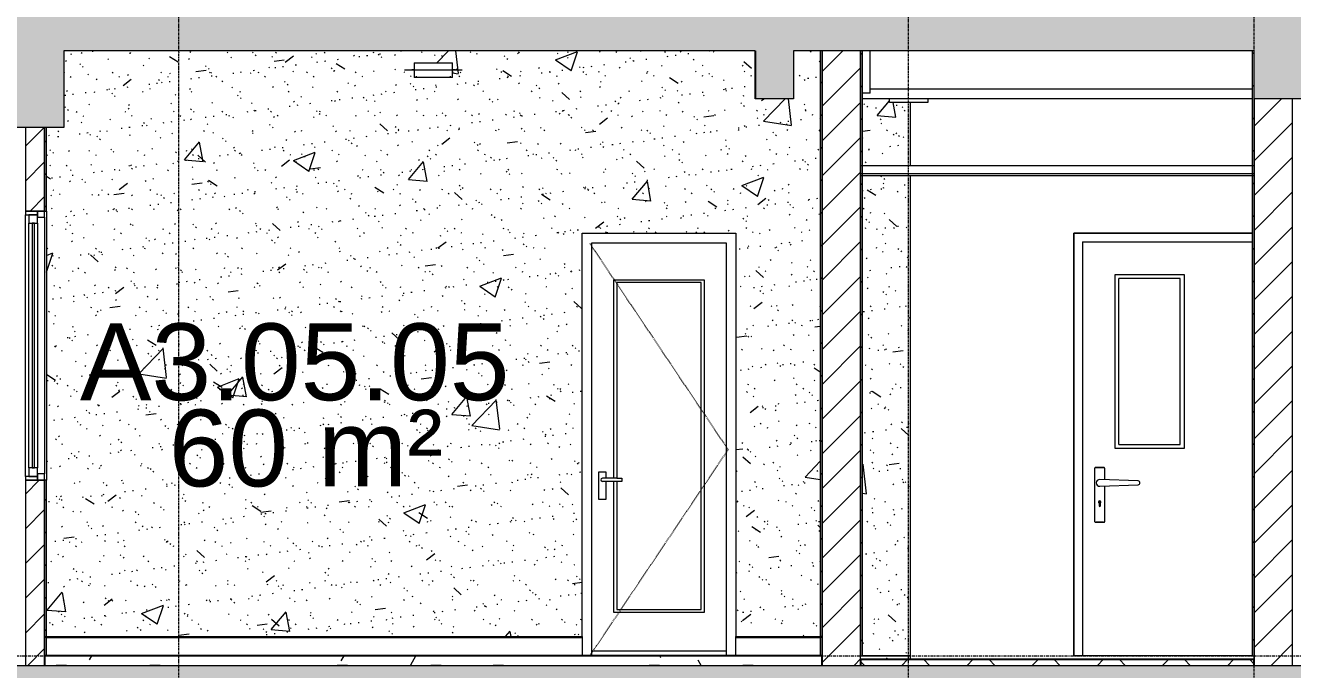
# Model space of a CAD drawing. Header units: millimetres. Extents: x 25061 to 259291, y -8723 to 35400.
# Drawn here: x 158410 to 165010, y 15728 to 19082 of the extents above; entities that cross this region are included whole.
import ezdxf

# ---------------------------------------------------------------- set-up
doc = ezdxf.new("R2010")
doc.units = ezdxf.units.MM
for name, pattern in [('Centre', [31.75, 6.35, -4.7625, 15.875, -4.7625]), ('Dash', [6.35, 3.175, -3.175]), ('Grid Line', [22.225, 12.7, -3.175, 3.175, -3.175])]:
    doc.linetypes.add(name, pattern=pattern)
for name, color, linetype, lineweight in [('0-2', 50, 'Continuous', 5), ('A-AREA-IDEN', 2, 'Continuous', 9), ('A-CLNG', 13, 'Continuous', 9), ('A-CLNG-3', 13, 'Continuous', 18), ('A-DETL-GENF-2', 7, 'Continuous', 9), ('A-DETL-GENF-HDLN-1', 7, 'Dash', 9), ('A-DETL-THIN', 151, 'Continuous', 9), ('A-DOOR', 31, 'Continuous', 9), ('A-DOOR-1', 7, 'Continuous', 9), ('A-DOOR-FRAM', 31, 'Continuous', 9), ('A-FLOR-1', 10, 'Continuous', 25), ('A-FLOR-3', 192, 'Continuous', 25), ('A-FLOR-HRAL-1', 253, 'Continuous', 9), ('A-FLOR-LEVL-2', 51, 'Centre', 9), ('A-FLOR-PATT-3', 8, 'Continuous', 9), ('A-FLOR-PATT-4', 67, 'Continuous', 9), ('A-GLAZ', 151, 'Continuous', 9), ('A-GLAZ-3', 7, 'Continuous', 9), ('A-WALL', 113, 'Continuous', 9), ('A-WALL-1', 113, 'Continuous', 18), ('A-WALL-2', 250, 'Continuous', 18), ('A-WALL-3', 7, 'Continuous', 9), ('A-WALL-PATT-1', 7, 'Continuous', 9), ('A-WALL-PATT-2', 9, 'Continuous', 9), ('A-WALL-PATT-4', 111, 'Continuous', 9), ('E-LITE-EQPM', 33, 'Continuous', 9), ('E-LITE-EQPM-1', 7, 'Continuous', 9), ('I-WALL', 2, 'Continuous', 9), ('I-WALL-1', 250, 'Continuous', 18), ('I-WALL-2', 7, 'Continuous', 9), ('I-WALL-3', 2, 'Continuous', 18), ('S-BEAM-2', 10, 'Continuous', 25), ('S-BEAM-3', 7, 'Continuous', 9), ('S-GRID-1', 1, 'Grid Line', 9)]:
    doc.layers.add(name, color=color, linetype=linetype, lineweight=lineweight)
doc.styles.add('Arial', font='arial.ttf', dxfattribs={"height": 400})
pattern_1 = [(45, (-80880.3, 14125), (-84.8528, 84.8528), [])]
pattern_2 = [(45, (200382.47, 14125), (-90.50967, 90.50967), [])]
pattern_3 = [(50, (200382.5, 14125), (1165.978, -102.01), [121.92, -1341.12]), (355, (200382.5, 14125), (-225.554, 1222.763), [97.536, -1072.896]), (100.451, (200479.6, 14116.5), (940.433, 1120.746), [103.616, -1139.776]), (46.184, (200382.5, 14450.1), (1734.906, -269.074), [182.88, -2011.68]), (96.636, (200527, 14427.7), (1519.38, 1583.536), [155.424, -1709.665]), (351.184, (200382.5, 14450.1), (1519.39, 1583.52), [146.304, -1609.344]), (21, (200545, 14368.8), (970.332, -654.498), [121.92, -1341.12]), (326, (200545, 14368.8), (395.533, 1178.804), [97.536, -1072.896]), (71.451, (200625.9, 14314.3), (1365.87, 524.296), [103.616, -1139.776]), (37.5, (200382.47, 14125), (19.767, 541.1527), [53.645, -1006.246, 53.645, -1035.507, -1076.96]), (37.5, (200382.47, 14125), (19.767, 541.1527), [-2149.043, 53.645, -1023.315]), (7.5, (200382.5, 14125), (427.646, 641.156), [53.645, -567.334, 53.645, -981.862, -410.464]), (7.5, (200382.5, 14125), (427.646, 641.156), [-1656.486, 53.645, -356.819]), (327.5, (200019.96, 14125), (867.782, -36.665), [53.645, -352.755, 53.645, -1214.323, -1682.496]), (327.5, (200019.96, 14125), (867.782, -36.665), [-1674.368, 53.645, -1628.85]), (317.5, (199857.4, 14125), (948.028, 162.731), [53.645, -474.675, 53.645, -788.416, -1194.816]), (317.5, (199857.4, 14125), (948.028, 162.731), [-1370.38, 53.645, -1141.17])]
pattern_4 = [(37.5, (200382.47, 14125), (-5.1206, 156.61216), [5.364, -118.181, 5.364, -132.812, -132.08]), (37.5, (200382.47, 14125), (-5.1206, 156.61216), [-261.722, 5.364, -126.716]), (7.5, (200382.47, 14125), (143.847, 229.3842), [5.364, -61.285, 5.364, -105.989, -42.672]), (7.5, (200382.47, 14125), (143.847, 229.3842), [-178.003, 5.364, -37.308]), (327.5, (200282.5, 14125), (253.1176, 0.4601), [5.364, -35.276, 5.364, -140.94, -191.008]), (327.5, (200282.5, 14125), (253.1176, 0.4601), [-186.944, 5.364, -185.644]), (317.5, (200282.5, 14125), (244.3381, 71.3376), [5.364, -14.956, 5.364, -90.546, -109.728]), (317.5, (200282.5, 14125), (244.3381, 71.3376), [-116.23, 5.364, -104.364])]
pattern_5 = [(45, (200382.47, 14125), (-84.8528, 84.8528), [])]

# ---------------------------------------------------------------- blocks, each defined once
blk = doc.blocks.new('NCV_TKTC_KET CAU_rvt-2-TKCS_MẶT CẮT 2')
at = {"layer": 'S-BEAM-2'}
blk.add_line((-119052.6, 18950), (-119052.6, 18700), dxfattribs=at)
at = {"layer": 'S-BEAM-3'}
for p, q in [((-118452.4, 18730), (-118452.4, 18950)), ((-116462.6, 18750), (-118452.4, 18750)), ((-118452.4, 18730), (-118492.5, 18730)), ((-116462.6, 18700), (-118492.5, 18700)), ((-118352.6, 18680), (-118352.6, 18700)), ((-118152.6, 18680), (-118352.6, 18680)), ((-118152.6, 18700), (-118152.6, 18680))]:
    blk.add_line(p, q, dxfattribs=at)
blk = doc.blocks.new('Railing - Railing-915971-TKCS_MẶT CẮT 2')
at = {"layer": 'A-FLOR-HRAL-1'}
for p, q in [((-122742.564287, 5695), (-119952.564287, 5695)), ((-119952.564287, 5695), (-119952.564287, 5600))]:
    blk.add_line(p, q, dxfattribs=at)
blk = doc.blocks.new('Railing - Railing-915972-TKCS_MẶT CẮT 2')
at = {"layer": 'A-FLOR-HRAL-1'}
for p, q in [((-122742.564287, 5695), (-122752.564287, 5695)), ((-122752.564287, 5695), (-122752.564287, 5600)), ((-122742.564287, 5600), (-122742.564287, 5695)), ((-119152.564287, 5600), (-119152.564287, 5695)), ((-119152.564287, 5695), (-118712.564287, 5695)), ((-118702.564287, 5695), (-118712.564287, 5695)), ((-118712.564287, 5695), (-118712.564287, 5600)), ((-118702.564287, 5600), (-118702.564287, 5695)), ((-122752.564287, 5600), (-122742.564287, 5600)), ((-118712.564287, 5600), (-118702.564287, 5600))]:
    blk.add_line(p, q, dxfattribs=at)
blk = doc.blocks.new('DOOR_CW_01 CANH MO-PANEL KINH - DIG_02-800x2200-CỬA NHÔM KÍNH-401063-TKCS_MẶT CẮT 2')
at = {"layer": 'A-DETL-GENF-HDLN-1'}
for p, q in [((-44792.6, 6673.5), (-45512.6, 7747)), ((-45512.6, 5600), (-44792.6, 6673.5))]:
    blk.add_line(p, q, dxfattribs=at)
at = {"layer": 'A-DOOR-1'}
for p, q in [((-45502.6, 5600), (-45502.6, 7750)), ((-45502.6, 7750), (-44802.6, 7750)), ((-44802.6, 7750), (-44802.6, 5600)), ((-45387.6, 6524.5), (-45387.6, 7558)), ((-45387.6, 7558), (-44917.6, 7558)), ((-44932.6, 7543), (-45372.6, 7543)), ((-45372.6, 7543), (-45372.6, 6524.5)), ((-44932.6, 5841), (-44932.6, 7543)), ((-44917.6, 7558), (-44917.6, 5826)), ((-45427.8, 6556), (-45467.3, 6556)), ((-45467.3, 6556), (-45467.3, 6416)), ((-45427.8, 6524.5), (-45427.8, 6556)), ((-45372.6, 6524.5), (-45447.6, 6524.5)), ((-45372.6, 6507.5), (-45447.6, 6507.5)), ((-45427.8, 6416), (-45427.8, 6507.5)), ((-45387.6, 5826), (-45387.6, 6507.5)), ((-45372.6, 6524.5), (-45346.8, 6524.5)), ((-45372.6, 6507.5), (-45372.6, 5841)), ((-45346.8, 6507.5), (-45372.6, 6507.5)), ((-45346.8, 6524.5), (-45346.8, 6507.5)), ((-45467.3, 6416), (-45427.8, 6416)), ((-44917.6, 5826), (-45387.6, 5826)), ((-45372.6, 5841), (-44932.6, 5841)), ((-45552.6, 5700), (-45552.6, 5695)), ((-44752.6, 5695), (-44752.6, 5700)), ((-45502.6, 5626), (-44802.6, 5626))]:
    blk.add_line(p, q, dxfattribs=at)
for start, end in [(90, 180), (180, 270)]:
    blk.add_arc((-45447.6, 6516), 8.5, start, end, dxfattribs=at)
blk = doc.blocks.new('M_Fixed - 900 x 1400-V157-TKCS_MẶT CẮT 2')
at = {"layer": 'A-GLAZ-3'}
for p, q in [((-122852.564287, 7915), (-122852.564287, 7896)), ((-122789.564287, 7915), (-122852.564287, 7915)), ((-122852.564287, 7896), (-122789.564287, 7896)), ((-122852.564287, 6534), (-122852.564287, 7896)), ((-122833.564287, 7896), (-122833.564287, 7852)), ((-122789.564287, 7896), (-122833.564287, 7896)), ((-122789.564287, 7896), (-122789.564287, 7915)), ((-122789.564287, 7915), (-122789.564287, 7883)), ((-122752.564287, 7915), (-122789.564287, 7915)), ((-122789.564287, 7852), (-122789.564287, 7896)), ((-122789.564287, 7883), (-122752.564287, 7883)), ((-122752.564287, 7883), (-122752.564287, 7915)), ((-122752.564287, 7883), (-122752.564287, 6547)), ((-122833.564287, 7852), (-122789.564287, 7852)), ((-122833.564287, 6578), (-122833.564287, 7852)), ((-122817.564287, 7852), (-122817.564287, 6578)), ((-122805.564287, 7852), (-122817.564287, 7852)), ((-122805.564287, 6578), (-122805.564287, 7852)), ((-122789.564287, 7852), (-122789.564287, 6578)), ((-122833.564287, 6578), (-122833.564287, 6534)), ((-122789.564287, 6578), (-122833.564287, 6578)), ((-122817.564287, 6578), (-122805.564287, 6578)), ((-122789.564287, 6534), (-122789.564287, 6578)), ((-122789.564287, 6547), (-122789.564287, 6515)), ((-122752.564287, 6547), (-122789.564287, 6547)), ((-122752.564287, 6515), (-122752.564287, 6547)), ((-122852.564287, 6534), (-122852.564287, 6515)), ((-122789.564287, 6534), (-122852.564287, 6534)), ((-122852.564287, 6515), (-122789.564287, 6515)), ((-122833.564287, 6534), (-122789.564287, 6534)), ((-122789.564287, 6515), (-122789.564287, 6534)), ((-122789.564287, 6515), (-122752.564287, 6515))]:
    blk.add_line(p, q, dxfattribs=at)
blk = doc.blocks.new('LIC_08-ĐÈN LED TRÒN GẮN NỔI - LIC_08 - ĐÈN LED TRÒN GẮN NỔI_ P_18W_ ÁNH SÁNG TRẮNG 6000K-511864-TKCS_MẶT CẮT 2')
at = {"layer": 'E-LITE-EQPM-1'}
for p, q in [((-47003, 8650), (-46953, 8650)), ((-46955.9, 8650), (-46964.6, 8650)), ((-46964.6, 8650), (-46738, 8650)), ((-46953, 8687), (-46953, 8610)), ((-46953, 8687), (-46853, 8687)), ((-46853, 8687), (-46753, 8687)), ((-46753, 8610), (-46753, 8687)), ((-46753, 8650), (-46703, 8650)), ((-46738, 8650), (-46751.2, 8650)), ((-46853, 8610), (-46953, 8610)), ((-46943, 8618), (-46943, 8615)), ((-46753, 8610), (-46853, 8610)), ((-46763, 8615), (-46763, 8618))]:
    blk.add_line(p, q, dxfattribs=at)
blk = doc.blocks.new('NCV_TKTC_TANG 5_rvt-2-TKCS_MẶT CẮT 2')
at = {"layer": 'A-FLOR-PATT-4'}
h = blk.add_hatch(dxfattribs=at)
h.set_pattern_fill('FP_36', color=256, style=0, pattern_type=2)
h.set_pattern_definition([(0, (-80880.3, 14125), (650.24, 162.56), [53.645, -434.035, 53.645, -3034.995]), (0, (-80880.3, 14125), (650.24, 162.56), [-541.325, -434.035, 53.645, -921.715, -1625.6]), (0, (-80880.3, 14125), (650.24, 162.56), [-1950.72, 53.645, -434.035, 53.645, -1084.275]), (0, (-80880.3, 14125), (650.24, 162.56), [-2492.045, -271.475, 53.645, -759.155]), (120, (-80636.46, 14206.28), (-465.9011, 481.84436), [53.645, -434.035, 53.645, -3034.995]), (120, (-80636.46, 14206.28), (-465.9011, 481.84436), [-541.325, -434.035, 53.645, -921.715, -1625.6]), (120, (-80636.46, 14206.28), (-465.9011, 481.84436), [-1950.72, 53.645, -434.035, 53.645, -1084.275]), (120, (-80636.46, 14206.28), (-465.9011, 481.84436), [-2492.045, -271.475, 53.645, -759.155]), (240, (-80555.18, 14531.4), (-184.3389, -644.40436), [53.645, -434.035, 53.645, -3034.995]), (240, (-80555.18, 14531.4), (-184.3389, -644.40436), [-541.325, -434.035, 53.645, -921.715, -1625.6]), (240, (-80555.18, 14531.4), (-184.3389, -644.40436), [-1950.72, 53.645, -434.035, 53.645, -1084.275]), (240, (-80555.18, 14531.4), (-184.3389, -644.40436), [-2492.045, -271.475, 53.645, -759.155])])
h.paths.add_polyline_path([(-121238.4, 15750), (-118702.6, 15750), (-118702.6, 15800), (-122752.6, 15800), (-122752.6, 15750), (-122033.6, 15750)])
at = {"layer": 'A-WALL-PATT-1'}
h = blk.add_hatch(dxfattribs=at)
h.set_pattern_fill('FP_39', color=256, style=0, pattern_type=2)
h.set_pattern_definition(pattern_1)
h.paths.add_polyline_path([(-118702.6, 15900), (-118702.6, 18950), (-118712.6, 18950), (-118712.6, 15900)])
h = blk.add_hatch(dxfattribs=at)
h.set_pattern_fill('FP_39', color=256, style=0, pattern_type=2)
h.set_pattern_definition(pattern_1)
h.paths.add_polyline_path([(-122742.6, 15900), (-122742.6, 16715), (-122752.6, 16715), (-122752.6, 15900)])
h.paths.add_polyline_path([(-122742.6, 18115), (-122742.6, 18550), (-122752.6, 18550), (-122752.6, 18115)])
at = {"layer": 'A-WALL-PATT-2'}
h = blk.add_hatch(dxfattribs=at)
h.set_pattern_fill('FP_37', color=256, style=0, pattern_type=2)
h.set_pattern_definition([(50, (-80880.3, 14125), (1165.978, -102.01), [121.92, -1341.12]), (355, (-80880.3, 14125), (-225.554, 1222.763), [97.536, -1072.896]), (100.451, (-80783.1, 14116.5), (940.433, 1120.746), [103.616, -1139.776]), (46.184, (-80880.3, 14450.1), (1734.906, -269.074), [182.88, -2011.68]), (96.636, (-80735.7, 14427.7), (1519.38, 1583.536), [155.424, -1709.665]), (351.184, (-80880.3, 14450.1), (1519.39, 1583.52), [146.304, -1609.344]), (21, (-80717.7, 14368.8), (970.332, -654.498), [121.92, -1341.12]), (326, (-80717.7, 14368.8), (395.533, 1178.804), [97.536, -1072.896]), (71.451, (-80636.9, 14314.3), (1365.87, 524.296), [103.616, -1139.776]), (37.5, (-80880.3, 14125), (19.767, 541.1527), [53.645, -1006.246, 53.645, -1035.507, -1076.96]), (37.5, (-80880.3, 14125), (19.767, 541.1527), [-2149.043, 53.645, -1023.315]), (7.5, (-80880.3, 14125), (427.646, 641.156), [53.645, -567.334, 53.645, -981.862, -410.464]), (7.5, (-80880.3, 14125), (427.646, 641.156), [-1656.486, 53.645, -356.819]), (327.5, (-81242.8, 14125), (867.782, -36.665), [53.645, -352.755, 53.645, -1214.323, -1682.496]), (327.5, (-81242.8, 14125), (867.782, -36.665), [-1674.368, 53.645, -1628.85]), (317.5, (-81405.4, 14125), (948.028, 162.731), [53.645, -474.675, 53.645, -788.416, -1194.816]), (317.5, (-81405.4, 14125), (948.028, 162.731), [-1370.38, 53.645, -1141.17])])
h.paths.add_polyline_path([(-122742.6, 15900), (-119952.6, 15900), (-119952.6, 18000), (-119152.6, 18000), (-119152.6, 15900), (-118712.6, 15900), (-118712.6, 18950), (-118852.6, 18950), (-118852.8, 18700), (-119052.6, 18700), (-119052.6, 18950), (-122652.5, 18948.4), (-122652.5, 18550), (-122742.6, 18550), (-122742.6, 16036.4)])
h.paths.add_polyline_path([(-120682.9, 18810), (-120827.9, 18810), (-120827.9, 18887), (-120627.9, 18887), (-120627.9, 18810), (-120677.9, 18810)])
h = blk.add_hatch(dxfattribs=at)
h.set_pattern_fill('FP_38', color=256, style=0, pattern_type=2)
h.set_pattern_definition([(37.5, (-80880.3, 14125), (-5.1206, 156.61216), [5.364, -118.181, 5.364, -132.812, -132.08]), (37.5, (-80880.3, 14125), (-5.1206, 156.61216), [-261.722, 5.364, -126.716]), (7.5, (-80880.3, 14125), (143.847, 229.3842), [5.364, -61.285, 5.364, -105.989, -42.672]), (7.5, (-80880.3, 14125), (143.847, 229.3842), [-178.003, 5.364, -37.308]), (327.5, (-80980.28, 14125), (253.11758, 0.46008), [5.364, -35.276, 5.364, -140.94, -191.008]), (327.5, (-80980.28, 14125), (253.11758, 0.46008), [-186.944, 5.364, -185.644]), (317.5, (-80980.28, 14125), (244.3381, 71.3376), [5.364, -14.956, 5.364, -90.546, -109.728]), (317.5, (-80980.28, 14125), (244.3381, 71.3376), [-116.23, 5.364, -104.364])])
h.paths.add_polyline_path([(-122742.6, 15900), (-119952.6, 15900), (-119952.6, 18000), (-119152.6, 18000), (-119152.6, 15900), (-118712.6, 15900), (-118712.6, 18950), (-118852.6, 18950), (-118852.8, 18700), (-119052.6, 18700), (-119052.6, 18950), (-122652.5, 18948.4), (-122652.5, 18550), (-122742.6, 18550), (-122742.6, 16036.4)])
h.paths.add_polyline_path([(-120682.9, 18810), (-120827.9, 18810), (-120827.9, 18887), (-120627.9, 18887), (-120627.9, 18810), (-120677.9, 18810)])
h = blk.add_hatch(dxfattribs=at)
h.set_pattern_fill('FP_34', color=256, style=0, pattern_type=2)
h.set_pattern_definition([(45, (-80880.3, 14125), (-90.50967, 90.50967), [])])
h.paths.add_polyline_path([(-122852.6, 15750), (-122752.6, 15750), (-122752.6, 16715), (-122852.6, 16715), (-122852.6, 15850)])
h.paths.add_polyline_path([(-122852.6, 18115), (-122752.6, 18115), (-122752.6, 18550), (-122852.6, 18550), (-122852.6, 18504)])
at = {"layer": 'A-FLOR-1'}
for p, q in [((-118702.6, 15800), (-122752.6, 15800)), ((-122752.6, 15800), (-122752.6, 15750)), ((-118702.6, 15750), (-118702.6, 15800))]:
    blk.add_line(p, q, dxfattribs=at)
at = {"layer": 'A-WALL-2'}
for p, q in [((-122852.6, 18115), (-122752.6, 18115)), ((-122752.6, 16715), (-122852.6, 16715)), ((-122852.6, 15850), (-122852.6, 15750)), ((-122752.6, 15750), (-122752.6, 15900))]:
    blk.add_line(p, q, dxfattribs=at)
at = {"layer": 'A-WALL-3'}
for p, q in [((-122852.6, 18550), (-122852.6, 18115)), ((-122752.6, 18550), (-122752.6, 18115)), ((-122752.6, 18115), (-122752.6, 18550)), ((-122852.6, 16715), (-122852.6, 15850)), ((-122752.6, 16715), (-122752.6, 15900)), ((-122752.6, 15900), (-122752.6, 16715))]:
    blk.add_line(p, q, dxfattribs=at)
at = {"layer": 'I-WALL-1'}
for p, q in [((-118712.6, 18950), (-118712.6, 15900)), ((-118702.6, 15900), (-118702.6, 18950)), ((-122742.6, 18115), (-122742.6, 18550)), ((-122752.6, 18115), (-122742.6, 18115)), ((-122742.6, 16715), (-122752.6, 16715)), ((-122742.6, 15900), (-122742.6, 16715)), ((-122752.6, 15900), (-122742.6, 15900)), ((-118712.6, 15900), (-118702.6, 15900))]:
    blk.add_line(p, q, dxfattribs=at)
at = {"layer": 'I-WALL-2'}
for p, q in [((-122742.6, 18115), (-122742.6, 16715)), ((-119952.6, 15900), (-119952.6, 18000)), ((-119952.6, 18000), (-119152.6, 18000)), ((-119152.6, 18000), (-119152.6, 15900)), ((-122742.6, 15900), (-119952.6, 15900)), ((-119152.6, 15900), (-118712.6, 15900))]:
    blk.add_line(p, q, dxfattribs=at)
at = {"layer": ''}
for name in ['Railing - Railing-915972-TKCS_MẶT CẮT 2', 'Railing - Railing-915971-TKCS_MẶT CẮT 2']:
    blk.add_blockref(name, (0, 10200), dxfattribs=at)
at = {"layer": 'A-DOOR'}
blk.add_blockref('DOOR_CW_01 CANH MO-PANEL KINH - DIG_02-800x2200-CỬA NHÔM KÍNH-401063-TKCS_MẶT CẮT 2', (-74400, 10200), dxfattribs=at)
at = {"layer": 'A-GLAZ'}
blk.add_blockref('M_Fixed - 900 x 1400-V157-TKCS_MẶT CẮT 2', (0, 10200), dxfattribs=at)
at = {"layer": 'E-LITE-EQPM'}
blk.add_blockref('LIC_08-ĐÈN LED TRÒN GẮN NỔI - LIC_08 - ĐÈN LED TRÒN GẮN NỔI_ P_18W_ ÁNH SÁNG TRẮNG 6000K-511864-TKCS_MẶT CẮT 2', (-73874.9, 10200), dxfattribs=at)
blk = doc.blocks.new('FD_04 - FD_04-900x2200mm-V377-TKCS_MẶT CẮT 2')
at = {"layer": 'A-DOOR'}
for p, q in [((-117177.6, 17785), (-116817.6, 17785)), ((-117177.6, 16880), (-117177.6, 17785)), ((-116837.6, 17765), (-117157.6, 17765)), ((-117157.6, 16900), (-117157.6, 17765)), ((-116837.6, 16900), (-116837.6, 17765)), ((-116817.6, 17785), (-116817.6, 16880)), ((-117157.6, 16900), (-116837.6, 16900)), ((-116817.6, 16880), (-117177.6, 16880)), ((-117285.1, 16772.5), (-117285.1, 16502.5)), ((-117237.6, 16780), (-117277.6, 16780)), ((-117277.6, 16780), (-117237.6, 16780)), ((-117230.1, 16716.5), (-117230.1, 16772.5)), ((-117057.2, 16710), (-117257.6, 16717.5)), ((-117257.6, 16682.5), (-117057.2, 16690)), ((-117230.1, 16502.5), (-117230.1, 16683.5)), ((-117261.1, 16595.1), (-117261.1, 16581.2)), ((-117258.3, 16597), (-117258.3, 16603)), ((-117256.9, 16603), (-117256.9, 16597)), ((-117254.1, 16581.2), (-117254.1, 16595.1)), ((-117277.6, 16495), (-117237.6, 16495)), ((-117237.6, 16495), (-117277.6, 16495))]:
    blk.add_line(p, q, dxfattribs=at)
at = {"layer": 'A-DOOR', "flags": 128}
for points in [[(-117277.6, 16780), (-117277.9, 16780), (-117278.2, 16780), (-117278.5, 16779.9), (-117278.8, 16779.9), (-117279.1, 16779.9), (-117279.3, 16779.8), (-117279.6, 16779.7), (-117279.9, 16779.6), (-117280.2, 16779.5), (-117280.5, 16779.4), (-117280.8, 16779.3), (-117281, 16779.2), (-117281.3, 16779), (-117281.5, 16778.9), (-117281.8, 16778.7), (-117282, 16778.5), (-117282.3, 16778.3), (-117282.5, 16778.1), (-117282.7, 16777.9), (-117282.9, 16777.7), (-117283.1, 16777.5), (-117283.3, 16777.3), (-117283.5, 16777), (-117283.7, 16776.8), (-117283.9, 16776.6), (-117284, 16776.3), (-117284.2, 16776), (-117284.3, 16775.8), (-117284.4, 16775.5), (-117284.6, 16775.2), (-117284.7, 16774.9), (-117284.7, 16774.7), (-117284.8, 16774.4), (-117284.9, 16774.1), (-117285, 16773.8), (-117285, 16773.5), (-117285, 16773.2), (-117285.1, 16772.9), (-117285.1, 16772.6), (-117285.1, 16772.5)], [(-117230.1, 16772.5), (-117230.1, 16772.8), (-117230.1, 16773.1), (-117230.1, 16773.4), (-117230.2, 16773.7), (-117230.2, 16774), (-117230.3, 16774.3), (-117230.4, 16774.6), (-117230.4, 16774.9), (-117230.5, 16775.1), (-117230.7, 16775.4), (-117230.8, 16775.7), (-117230.9, 16776), (-117231.1, 16776.2), (-117231.2, 16776.5), (-117231.4, 16776.7), (-117231.5, 16777), (-117231.7, 16777.2), (-117231.9, 16777.4), (-117232.1, 16777.7), (-117232.3, 16777.9), (-117232.6, 16778.1), (-117232.8, 16778.3), (-117233, 16778.5), (-117233.3, 16778.6), (-117233.5, 16778.8), (-117233.8, 16779), (-117234, 16779.1), (-117234.3, 16779.3), (-117234.6, 16779.4), (-117234.8, 16779.5), (-117235.1, 16779.6), (-117235.4, 16779.7), (-117235.7, 16779.8), (-117236, 16779.8), (-117236.3, 16779.9), (-117236.6, 16779.9), (-117236.9, 16780), (-117237.2, 16780), (-117237.5, 16780), (-117237.6, 16780)], [(-117285.1, 16502.5), (-117285.1, 16502.2), (-117285, 16501.9), (-117285, 16501.6), (-117285, 16501.3), (-117284.9, 16501), (-117284.8, 16500.7), (-117284.8, 16500.4), (-117284.7, 16500.1), (-117284.6, 16499.9), (-117284.5, 16499.6), (-117284.3, 16499.3), (-117284.2, 16499), (-117284.1, 16498.8), (-117283.9, 16498.5), (-117283.8, 16498.3), (-117283.6, 16498), (-117283.4, 16497.8), (-117283.2, 16497.6), (-117283, 16497.3), (-117282.8, 16497.1), (-117282.6, 16496.9), (-117282.3, 16496.7), (-117282.1, 16496.5), (-117281.9, 16496.4), (-117281.6, 16496.2), (-117281.4, 16496), (-117281.1, 16495.9), (-117280.8, 16495.7), (-117280.6, 16495.6), (-117280.3, 16495.5), (-117280, 16495.4), (-117279.7, 16495.3), (-117279.4, 16495.2), (-117279.1, 16495.2), (-117278.8, 16495.1), (-117278.5, 16495.1), (-117278.2, 16495), (-117277.9, 16495), (-117277.6, 16495), (-117277.6, 16495)], [(-117237.6, 16495), (-117237.3, 16495), (-117237, 16495), (-117236.7, 16495.1), (-117236.4, 16495.1), (-117236.1, 16495.1), (-117235.8, 16495.2), (-117235.5, 16495.3), (-117235.2, 16495.4), (-117234.9, 16495.5), (-117234.7, 16495.6), (-117234.4, 16495.7), (-117234.1, 16495.8), (-117233.8, 16496), (-117233.6, 16496.1), (-117233.3, 16496.3), (-117233.1, 16496.5), (-117232.9, 16496.7), (-117232.6, 16496.9), (-117232.4, 16497.1), (-117232.2, 16497.3), (-117232, 16497.5), (-117231.8, 16497.7), (-117231.6, 16498), (-117231.4, 16498.2), (-117231.3, 16498.5), (-117231.1, 16498.7), (-117231, 16499), (-117230.8, 16499.2), (-117230.7, 16499.5), (-117230.6, 16499.8), (-117230.5, 16500.1), (-117230.4, 16500.4), (-117230.3, 16500.7), (-117230.2, 16500.9), (-117230.2, 16501.2), (-117230.1, 16501.5), (-117230.1, 16501.8), (-117230.1, 16502.1), (-117230.1, 16502.4), (-117230.1, 16502.5)]]:
    blk.add_lwpolyline(points, dxfattribs=at)
at = {"layer": 'A-DOOR'}
for centre, radius, start, end in [((-117277.6, 16772.5), 7.5, 150, 180), ((-117277.6, 16772.5), 7.5, 90, 120), ((-117237.6, 16772.5), 7.5, 60, 90), ((-117237.6, 16772.5), 7.5, 0, 30), ((-117257.6, 16700), 17.5, 90, 180), ((-117257.6, 16700), 17.5, 180, 270), ((-117057.6, 16700), 10, 0, 87.85442), ((-117057.6, 16700), 10, 272.14558, 0), ((-117257.6, 16600), 6, 305.68533, 234.31467), ((-117257.6, 16581.2), 3.5, 180, 0), ((-117257.6, 16603), 0.7, 0, 180), ((-117257.6, 16603), 0.7, 0, 180), ((-117257.6, 16597), 0.7, 180, 0), ((-117257.6, 16597), 0.7, 180, 0), ((-117277.6, 16502.5), 7.5, 180, 210), ((-117237.6, 16502.5), 7.52, 330, 0), ((-117277.6, 16502.5), 7.5, 240, 270), ((-117237.6, 16502.5), 7.52, 270, 300)]:
    blk.add_arc(centre, radius, start, end, dxfattribs=at)
at = {"layer": 'A-DOOR-FRAM'}
for p, q in [((-117392.6, 18000), (-117392.6, 15800)), ((-116462.6, 18000), (-117392.6, 18000)), ((-117347.6, 17955), (-117347.6, 15800)), ((-117347.6, 17955), (-116462.6, 17955)), ((-117347.6, 15800), (-117392.6, 15800))]:
    blk.add_line(p, q, dxfattribs=at)

msp = doc.modelspace()

# ---------------------------------------------------------------- hatches: boundary and pattern name
at = {"layer": 'A-DETL-GENF-2'}
h = msp.add_hatch(color=256, dxfattribs=at)
h.paths.add_polyline_path([(154310.3, 18550), (154310.3, 19150), (154010.3, 19150), (154010.3, 18550)])
h.paths.add_polyline_path([(243010.3, 18550), (243310.2, 18550), (243310.2, 18930), (244910.2, 18930), (244910.2, 18700), (245110.2, 18700), (245110.2, 19300), (244910.2, 19300), (244910.2, 19150), (227810.3, 19150), (227810.3, 18550), (228110.3, 18550), (228110.3, 18930), (232109.9, 18930), (232109.9, 18750), (232309.9, 18750), (232309.9, 18950), (236210.2, 18950), (236210.2, 18700), (236810.2, 18700), (236810.2, 18950), (239210.2, 18950), (239210.2, 18700), (239410.1, 18700), (239410.1, 18950), (243010.3, 18950)])
h.paths.add_polyline_path([(247310.3, 18550), (247610.2, 18550), (247610.2, 19150), (247310.3, 19150), (247310.3, 19120.9)])
h.paths.add_polyline_path([(158610.3, 18550), (158610.3, 18950), (162210.3, 18950), (162210.3, 18700), (162410.2, 18700), (162410.2, 18950), (164810.2, 18950), (164810.2, 18700), (165410.3, 18700), (165410.3, 18950), (169310.6, 18950), (169310.6, 18750), (169510.6, 18750), (169510.6, 18930), (173510.3, 18930), (173510.3, 18550), (173810.3, 18550), (173810.3, 19300), (173610.3, 19300), (173610.3, 19150), (156710.2, 19150), (156710.2, 19300), (156510.2, 19300), (156510.2, 18700), (156710.2, 18700), (156710.2, 18930), (158310.3, 18930), (158310.3, 18550), (158433.9, 18550)])
h = msp.add_hatch(color=256, dxfattribs=at)
h.paths.add_polyline_path([(154310.3, 15150), (154310.3, 15750), (154010.3, 15750), (154010.3, 15150)])
h.paths.add_polyline_path([(247310.3, 15150), (247610.2, 15150), (247610.2, 15750), (247310.3, 15750)])
h.paths.add_polyline_path([(228110.3, 15150), (228110.3, 15530), (232109.9, 15530), (232109.9, 15350), (232309.9, 15350), (232309.9, 15550), (236210.2, 15550), (236210.2, 15300), (236810.2, 15300), (236810.2, 15550), (239210.2, 15550), (239210.2, 15300), (239410.1, 15300), (239410.1, 15550), (243010.3, 15550), (243010.3, 15150), (243310.2, 15150), (243310.2, 15530), (244910.2, 15530), (244910.2, 15300), (245110.2, 15300), (245110.2, 15900), (244910.2, 15900), (244910.2, 15750), (227810.3, 15750), (227810.3, 15150)])
h.paths.add_polyline_path([(173810.3, 15150), (173810.3, 15900), (173610.3, 15900), (173610.3, 15750), (156710.2, 15750), (156710.2, 15900), (156510.2, 15900), (156510.2, 15300), (156710.2, 15300), (156710.2, 15530), (158310.3, 15530), (158310.3, 15150), (158610.3, 15150), (158610.3, 15550), (162210.3, 15550), (162210.3, 15300), (162410.2, 15300), (162410.2, 15550), (164810.2, 15550), (164810.2, 15300), (165410.3, 15300), (165410.3, 15550), (169310.6, 15550), (169310.6, 15350), (169510.6, 15350), (169510.6, 15530), (173510.3, 15530), (173510.3, 15150), (173543, 15150)])
at = {"layer": 'A-FLOR-PATT-3'}
h = msp.add_hatch(dxfattribs=at)
h.set_pattern_fill('FP_40', color=256, style=0, pattern_type=2)
h.set_pattern_definition([(45, (200382.47, 14125), (-169.7056, 169.7056), []), (135, (200382.47, 14125), (-169.7056, -169.7056), [])])
h.paths.add_polyline_path([(237160.1, 15750), (238860.1, 15750), (238860.1, 15780), (236810.1, 15780), (236810.1, 15750)])
h.paths.add_polyline_path([(164000.4, 15750), (164810.2, 15750), (164810.2, 15780), (162760.3, 15780), (162760.3, 15750), (163580.3, 15750)])
at = {"layer": 'A-WALL-PATT-4'}
h = msp.add_hatch(dxfattribs=at)
h.set_pattern_fill('FP_37', color=256, style=0, pattern_type=2)
h.set_pattern_definition(pattern_3)
h.paths.add_polyline_path([(162770.3, 15800), (163020.2, 15800), (163020.2, 18300), (162770.3, 18300), (162770.3, 15900)])
h.paths.add_polyline_path([(162550.2, 15895), (162560.2, 15895), (162560.2, 15900), (162160.2, 15900), (162160.2, 15895), (162410, 15895)])
h.paths.add_polyline_path([(160819.6, 15895), (161170.2, 15895), (161170.2, 15900), (160570.2, 15900), (160570.2, 15895), (160596.1, 15895)])
h.paths.add_polyline_path([(162760.2, 18350), (162760.3, 18350), (162760.2, 18504)])
h.paths.add_polyline_path([(163020.2, 18350), (163020.2, 18680), (162910.2, 18680), (162910.2, 18700), (162770.3, 18700), (162770.3, 18350)])
h.paths.add_polyline_path([(162770.3, 19180), (163020.2, 19180), (163020.2, 19200), (162770.3, 19200)])
h.paths.add_polyline_path([(162760.2, 19180), (162760.3, 19180), (162760.2, 19200)])
h = msp.add_hatch(dxfattribs=at)
h.set_pattern_fill('FP_38', color=256, style=0, pattern_type=2)
h.set_pattern_definition(pattern_4)
h.paths.add_polyline_path([(162770.3, 15800), (163020.2, 15800), (163020.2, 18300), (162770.3, 18300), (162770.3, 15900)])
h.paths.add_polyline_path([(162550.2, 15895), (162560.2, 15895), (162560.2, 15900), (162160.2, 15900), (162160.2, 15895), (162410, 15895)])
h.paths.add_polyline_path([(160819.6, 15895), (161170.2, 15895), (161170.2, 15900), (160570.2, 15900), (160570.2, 15895), (160596.1, 15895)])
h.paths.add_polyline_path([(162760.2, 18350), (162760.3, 18350), (162760.2, 18504)])
h.paths.add_polyline_path([(163020.2, 18350), (163020.2, 18680), (162910.2, 18680), (162910.2, 18700), (162770.3, 18700), (162770.3, 18350)])
h.paths.add_polyline_path([(162770.3, 19180), (163020.2, 19180), (163020.2, 19200), (162770.3, 19200)])
h.paths.add_polyline_path([(162760.2, 19180), (162760.3, 19180), (162760.2, 19200)])
h = msp.add_hatch(dxfattribs=at)
h.set_pattern_fill('FP_39', color=256, style=0, pattern_type=2)
h.set_pattern_definition(pattern_5)
h.paths.add_polyline_path([(162770.3, 15800), (162770.3, 18950), (162760.3, 18950), (162760.3, 15800)])
h.paths.add_polyline_path([(162760.3, 19150), (162770.3, 19150), (162770.3, 19200), (162760.3, 19200)])
h = msp.add_hatch(dxfattribs=at)
h.set_pattern_fill('FP_39', color=256, style=0, pattern_type=2)
h.set_pattern_definition(pattern_5)
h.paths.add_polyline_path([(164810.1, 15800), (164810, 18950), (164800.1, 18950), (164800.1, 15800)])
h.paths.add_polyline_path([(164800.1, 19150), (164810.1, 19150), (164810.1, 19200), (164800.1, 19200)])
h = msp.add_hatch(dxfattribs=at)
h.set_pattern_fill('FP_34', color=256, style=0, pattern_type=2)
h.set_pattern_definition(pattern_2)
h.paths.add_polyline_path([(162760.2, 15750), (162760.2, 18950), (162560.2, 18950), (162560.2, 15750)])
h = msp.add_hatch(dxfattribs=at)
h.set_pattern_fill('FP_34', color=256, style=0, pattern_type=2)
h.set_pattern_definition(pattern_2)
h.paths.add_polyline_path([(164810.2, 15750), (165010.2, 15750), (165010.2, 18700), (164810.2, 18700), (164810.2, 15800)])
h = msp.add_hatch(dxfattribs=at)
h.set_pattern_fill('FP_37', color=256, style=0, pattern_type=2)
h.set_pattern_definition(pattern_3)
h.paths.add_polyline_path([(163020.2, 12400), (163020.2, 14900), (162760.2, 14900), (162760.3, 12400), (162770.3, 12400)])
h.paths.add_polyline_path([(162560.2, 12495), (162560.2, 12500), (162110.2, 12500), (162110.2, 12495), (162551.3, 12495)])
h.paths.add_polyline_path([(160594, 12495), (161120.2, 12495), (161120.2, 12500), (160570.2, 12500), (160570.2, 12495)])
h.paths.add_polyline_path([(162760.4, 14950), (163020.2, 14950), (163020.2, 15280), (162910.2, 15280), (162910.2, 15300), (162760.2, 15300), (162760.2, 14950)])
h.paths.add_polyline_path([(162770.3, 15780), (163020.2, 15780), (163020.2, 15800), (162760.2, 15800), (162760.4, 15780)])
h = msp.add_hatch(dxfattribs=at)
h.set_pattern_fill('FP_38', color=256, style=0, pattern_type=2)
h.set_pattern_definition(pattern_4)
h.paths.add_polyline_path([(163020.2, 12400), (163020.2, 14900), (162760.2, 14900), (162760.3, 12400), (162770.3, 12400)])
h.paths.add_polyline_path([(162560.2, 12495), (162560.2, 12500), (162110.2, 12500), (162110.2, 12495), (162551.3, 12495)])
h.paths.add_polyline_path([(160594, 12495), (161120.2, 12495), (161120.2, 12500), (160570.2, 12500), (160570.2, 12495)])
h.paths.add_polyline_path([(162760.4, 14950), (163020.2, 14950), (163020.2, 15280), (162910.2, 15280), (162910.2, 15300), (162760.2, 15300), (162760.2, 14950)])
h.paths.add_polyline_path([(162770.3, 15780), (163020.2, 15780), (163020.2, 15800), (162760.2, 15800), (162760.4, 15780)])

# ---------------------------------------------------------------- linework, layer by layer
at = {"layer": 'A-CLNG'}
msp.add_line((164810.2, 18310), (162760.3, 18310), dxfattribs=at)
at = {"layer": 'A-CLNG-3'}
for p, q in [((164810.2, 18350), (162760.3, 18350)), ((164810.2, 18300), (164810.2, 18350)), ((162760.3, 18300), (164810.2, 18300))]:
    msp.add_line(p, q, dxfattribs=at)
at = {"layer": 'A-DETL-THIN'}
for p, q in [((162210.3, 18950), (158610.3, 18950)), ((158610.3, 18950), (158610.3, 18550)), ((162210.3, 18700), (162210.3, 18950)), ((164810.2, 18950), (162410.2, 18950)), ((162410.2, 18950), (162410.2, 18700)), ((164810.2, 18700), (164810.2, 18950)), ((162410.2, 18700), (162210.3, 18700)), ((165410.3, 18700), (164810.2, 18700)), ((158610.3, 18550), (158310.3, 18550)), ((156710.2, 15750), (173610.3, 15750))]:
    msp.add_line(p, q, dxfattribs=at)
at = {"layer": 'A-FLOR-3'}
for p, q in [((164810.2, 15780), (162760.3, 15780)), ((162760.3, 15780), (162760.3, 15750)), ((164810.2, 15750), (164810.2, 15780))]:
    msp.add_line(p, q, dxfattribs=at)
at = {"layer": 'A-FLOR-LEVL-2'}
msp.add_line((147110.2, 15800), (255566.7, 15800), dxfattribs=at)
at = {"layer": 'A-WALL'}
for p, q in [((164810.1, 15800), (164810.1, 18950)), ((164810.2, 18700), (164810.2, 15800)), ((163870.2, 15800), (163870.2, 18000)), ((163870.2, 18000), (164800.1, 18000)), ((164800.1, 15800), (163870.2, 15800))]:
    msp.add_line(p, q, dxfattribs=at)
at = {"layer": 'A-WALL-1'}
for p, q in [((162560.2, 18950), (162560.2, 15750)), ((162760.2, 15750), (162760.2, 18950)), ((165010.2, 15750), (165010.2, 18700)), ((164810.2, 15800), (164810.2, 15750))]:
    msp.add_line(p, q, dxfattribs=at)
at = {"layer": 'I-WALL'}
for p, q in [((163020.2, 18350), (163020.2, 18680)), ((163020.2, 15800), (163020.2, 18300)), ((160570.2, 15900), (160570.2, 15895)), ((161170.2, 15895), (161170.2, 15900)), ((162160.2, 15900), (162160.2, 15895)), ((162770.3, 15800), (163020.2, 15800)), ((163020.2, 15800), (162770.3, 15800)), ((163020.2, 15780), (163020.2, 15800))]:
    msp.add_line(p, q, dxfattribs=at)
at = {"layer": 'I-WALL-3'}
for p, q in [((162760.3, 18950), (162760.3, 15800)), ((162770.3, 15800), (162770.3, 18950)), ((164800.1, 18950.2), (164800.1, 15800)), ((162760.3, 15800), (162770.3, 15800)), ((164800.1, 15800), (164810.1, 15800))]:
    msp.add_line(p, q, dxfattribs=at)
at = {"layer": 'S-GRID-1'}
for p, q in [((159210.2, -3283.1), (159210.2, 30285.9)), ((163010.2, -3283.1), (163010.2, 30285.9)), ((164810.2, -3283.1), (164810.2, 30285.9))]:
    msp.add_line(p, q, dxfattribs=at)

# ---------------------------------------------------------------- block references
at = {"layer": '0-2'}
for name in ['NCV_TKTC_KET CAU_rvt-2-TKCS_MẶT CẮT 2', 'NCV_TKTC_TANG 5_rvt-2-TKCS_MẶT CẮT 2']:
    msp.add_blockref(name, (281262.8, 0), dxfattribs=at)
at = {"layer": 'A-DOOR'}
msp.add_blockref('FD_04 - FD_04-900x2200mm-V377-TKCS_MẶT CẮT 2', (281262.8, 0), dxfattribs=at)

# ---------------------------------------------------------------- texts
at = {"layer": 'A-AREA-IDEN', "char_height": 400, "line_spacing_factor": 0.936439, "style": 'Arial'}
for s, insert, width, attachment_point in [('\\pt8,16,24,32,40,48,56,64,72,80,88,96,104,112,120,128,136,144,152,160,168,176,184,192,200,208,216,224,232,240,248,256;A3.05.05', (159813, 17124.8), 2233.6, 8), ('\\pt8,16,24,32,40,48,56,64,72,80,88,96,104,112,120,128,136,144,152,160,168,176,184,192,200,208,216,224,232,240,248,256;60 m²', (159871, 16878.9), 1449.6, 5)]:
    msp.add_mtext(s, dxfattribs=dict(at, insert=insert, width=width, attachment_point=attachment_point))

doc.saveas('drawing.dxf')
